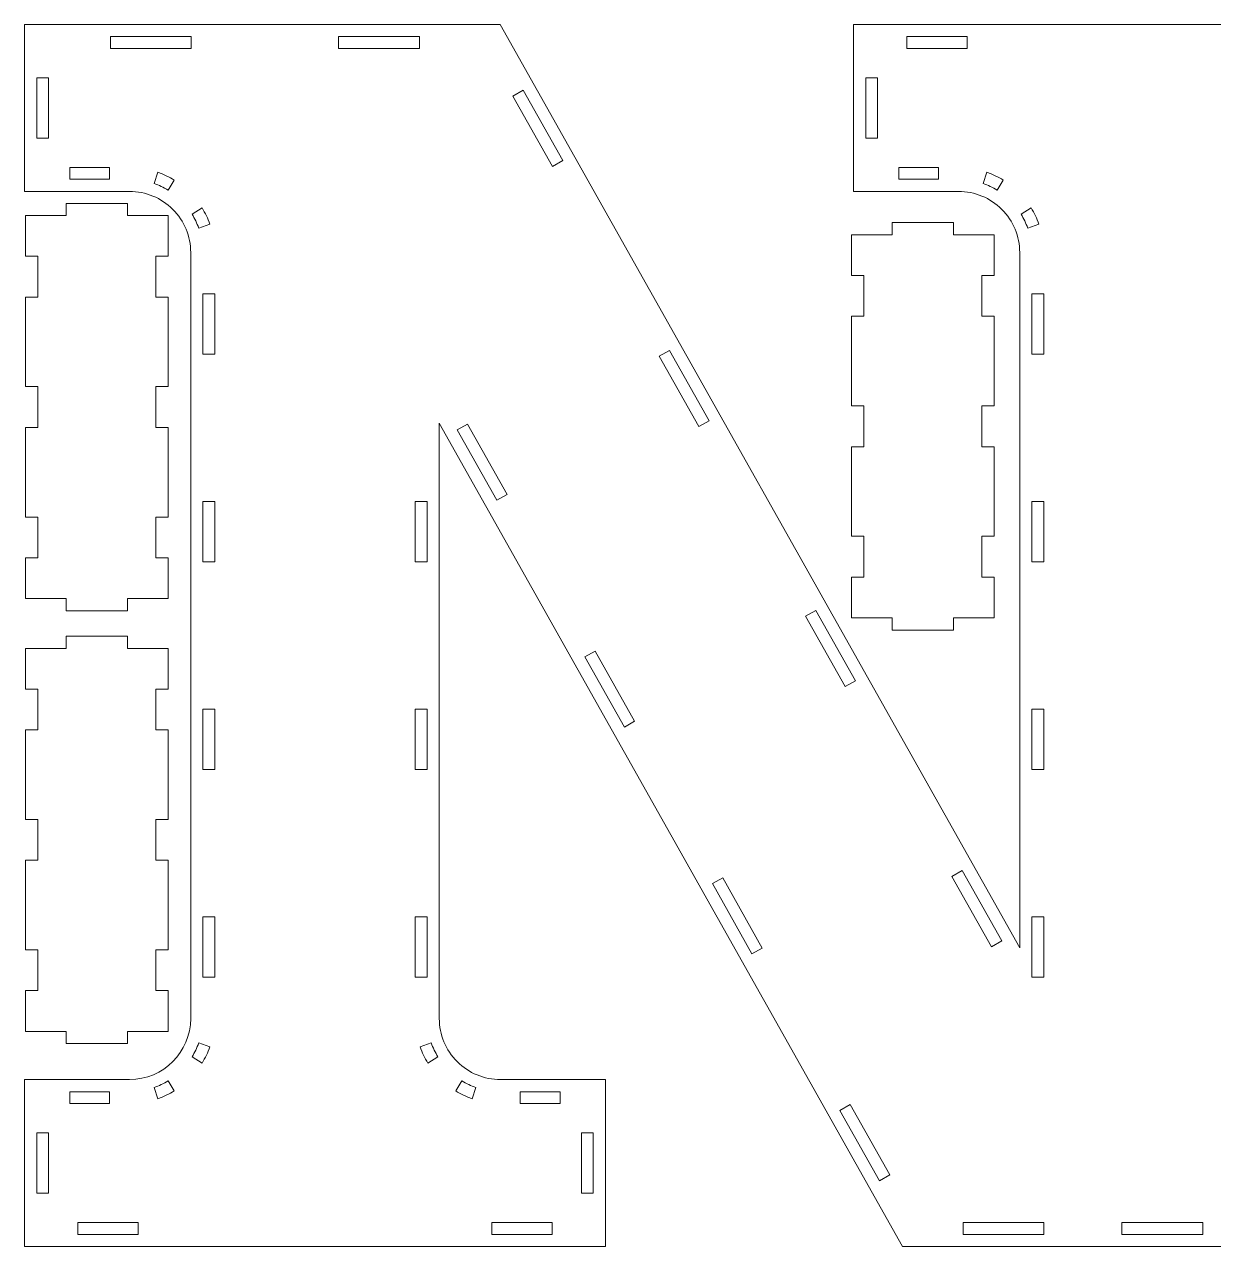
# Model space of a CAD drawing. Header units: millimetres. Extents: x -410 to 410, y -631 to 631.
# Drawn here: x -409.7 to -117.9, y -425.1 to -125.1 of the extents above; entities that cross this region are included whole.
import ezdxf

# ---------------------------------------------------------------- set-up
doc = ezdxf.new("R2010")
doc.units = ezdxf.units.MM
doc.header["$MEASUREMENT"] = 0
doc.layers.add('Camada 1', color=7, linetype='Continuous')

msp = doc.modelspace()

# ---------------------------------------------------------------- linework, layer by layer
at = {"layer": 'Camada 1', "color": 250, "lineweight": 20}
for points, knots in [([(-165.5, -351.7869), (-165.5, -351.7869), (-165.5, -181.1082), (-165.5, -181.1082), (-165.5, -181.1082), (-165.5, -177.1301), (-167.0805, -173.3146), (-169.8934, -170.5016), (-169.8934, -170.5016), (-172.7064, -167.6887), (-176.5219, -166.1082), (-180.5, -166.1082), (-180.5, -166.1082), (-180.5, -166.1082), (-206.29, -166.1082), (-206.29, -166.1082), (-206.29, -166.1082), (-206.29, -166.1082), (-206.29, -125.1082), (-206.29, -125.1082), (-206.29, -125.1082), (-206.29, -125.1082), (-63.71, -125.1082), (-63.71, -125.1082), (-63.71, -125.1082), (-63.71, -125.1082), (-63.71, -166.1082), (-63.71, -166.1082), (-63.71, -166.1082), (-63.71, -166.1082), (-89.5, -166.1082), (-89.5, -166.1082), (-89.5, -166.1082), (-93.4781, -166.1082), (-97.2936, -167.6887), (-100.1066, -170.5016), (-100.1066, -170.5016), (-102.9195, -173.3146), (-104.5, -177.1301), (-104.5, -181.1082), (-104.5, -181.1082), (-104.5, -181.1082), (-104.5, -425.1082), (-104.5, -425.1082), (-104.5, -425.1082), (-104.5, -425.1082), (-194.2549, -425.1082), (-194.2549, -425.1082), (-194.2549, -425.1082), (-194.2549, -425.1082), (-307.92, -222.955), (-307.92, -222.955), (-307.92, -222.955), (-307.92, -222.955), (-307.92, -369.1082), (-307.92, -369.1082), (-307.92, -369.1082), (-307.92, -373.0863), (-306.3395, -376.9018), (-303.5266, -379.7148), (-303.5266, -379.7148), (-300.7136, -382.5277), (-296.8981, -384.1082), (-292.92, -384.1082), (-292.92, -384.1082), (-292.92, -384.1082), (-267.13, -384.1082), (-267.13, -384.1082), (-267.13, -384.1082), (-267.13, -384.1082), (-267.13, -425.1082), (-267.13, -425.1082), (-267.13, -425.1082), (-267.13, -425.1082), (-409.71, -425.1082), (-409.71, -425.1082), (-409.71, -425.1082), (-409.71, -425.1082), (-409.71, -384.1082), (-409.71, -384.1082), (-409.71, -384.1082), (-409.71, -384.1082), (-383.92, -384.1082), (-383.92, -384.1082), (-383.92, -384.1082), (-375.6348, -384.1082), (-368.92, -377.3935), (-368.92, -369.1083), (-368.92, -369.1083), (-368.92, -369.1083), (-368.92, -181.1082), (-368.92, -181.1082), (-368.92, -181.1082), (-368.92, -177.1301), (-370.5005, -173.3146), (-373.3134, -170.5016), (-373.3134, -170.5016), (-376.1264, -167.6887), (-379.9419, -166.1082), (-383.92, -166.1082), (-383.92, -166.1082), (-383.92, -166.1082), (-409.71, -166.1082), (-409.71, -166.1082), (-409.71, -166.1082), (-409.71, -166.1082), (-409.71, -125.1082), (-409.71, -125.1082), (-409.71, -125.1082), (-409.71, -125.1082), (-292.9551, -125.1082), (-292.9551, -125.1082), (-292.9551, -125.1082), (-292.9551, -125.1082), (-165.5, -351.7869), (-165.5, -351.7869)], [0, 0, 0, 0, 0.03333333, 0.03333333, 0.03333333, 0.03333333, 0.06666667, 0.06666667, 0.06666667, 0.06666667, 0.1, 0.1, 0.1, 0.1, 0.13333333, 0.13333333, 0.13333333, 0.13333333, 0.16666667, 0.16666667, 0.16666667, 0.16666667, 0.2, 0.2, 0.2, 0.2, 0.23333333, 0.23333333, 0.23333333, 0.23333333, 0.26666667, 0.26666667, 0.26666667, 0.26666667, 0.3, 0.3, 0.3, 0.3, 0.33333333, 0.33333333, 0.33333333, 0.33333333, 0.36666667, 0.36666667, 0.36666667, 0.36666667, 0.4, 0.4, 0.4, 0.4, 0.43333333, 0.43333333, 0.43333333, 0.43333333, 0.46666667, 0.46666667, 0.46666667, 0.46666667, 0.5, 0.5, 0.5, 0.5, 0.53333333, 0.53333333, 0.53333333, 0.53333333, 0.56666667, 0.56666667, 0.56666667, 0.56666667, 0.6, 0.6, 0.6, 0.6, 0.63333333, 0.63333333, 0.63333333, 0.63333333, 0.66666667, 0.66666667, 0.66666667, 0.66666667, 0.7, 0.7, 0.7, 0.7, 0.73333333, 0.73333333, 0.73333333, 0.73333333, 0.76666667, 0.76666667, 0.76666667, 0.76666667, 0.8, 0.8, 0.8, 0.8, 0.83333333, 0.83333333, 0.83333333, 0.83333333, 0.86666667, 0.86666667, 0.86666667, 0.86666667, 0.9, 0.9, 0.9, 0.9, 0.93333333, 0.93333333, 0.93333333, 0.93333333, 1, 1, 1, 1]), ([(-388.6054, -128.1082), (-388.6054, -128.1082), (-388.6054, -131.0082), (-388.6054, -131.0082), (-388.6054, -131.0082), (-388.6054, -131.0082), (-368.8054, -131.0082), (-368.8054, -131.0082), (-368.8054, -131.0082), (-368.8054, -131.0082), (-368.8054, -128.1082), (-368.8054, -128.1082), (-368.8054, -128.1082), (-368.8054, -128.1082), (-388.6054, -128.1082), (-388.6054, -128.1082)], [0, 0, 0, 0, 0.2, 0.2, 0.2, 0.2, 0.4, 0.4, 0.4, 0.4, 0.6, 0.6, 0.6, 0.6, 1, 1, 1, 1]), ([(-332.61, -128.1082), (-332.61, -128.1082), (-332.61, -131.0082), (-332.61, -131.0082), (-332.61, -131.0082), (-332.61, -131.0082), (-312.81, -131.0082), (-312.81, -131.0082), (-312.81, -131.0082), (-312.81, -131.0082), (-312.81, -128.1082), (-312.81, -128.1082), (-312.81, -128.1082), (-312.81, -128.1082), (-332.61, -128.1082), (-332.61, -128.1082)], [0, 0, 0, 0, 0.2, 0.2, 0.2, 0.2, 0.4, 0.4, 0.4, 0.4, 0.6, 0.6, 0.6, 0.6, 1, 1, 1, 1]), ([(-193.19, -128.1082), (-193.19, -128.1082), (-193.19, -131.0082), (-193.19, -131.0082), (-193.19, -131.0082), (-193.19, -131.0082), (-178.39, -131.0082), (-178.39, -131.0082), (-178.39, -131.0082), (-178.39, -131.0082), (-178.39, -128.1082), (-178.39, -128.1082), (-178.39, -128.1082), (-178.39, -128.1082), (-193.19, -128.1082), (-193.19, -128.1082)], [0, 0, 0, 0, 0.2, 0.2, 0.2, 0.2, 0.4, 0.4, 0.4, 0.4, 0.6, 0.6, 0.6, 0.6, 1, 1, 1, 1]), ([(-406.71, -153.0082), (-406.71, -153.0082), (-403.8054, -153.0082), (-403.8054, -153.0082), (-403.8054, -153.0082), (-403.8054, -153.0082), (-403.8054, -138.2082), (-403.8054, -138.2082), (-403.8054, -138.2082), (-403.8054, -138.2082), (-406.71, -138.2082), (-406.71, -138.2082), (-406.71, -138.2082), (-406.71, -138.2082), (-406.71, -153.0082), (-406.71, -153.0082)], [0, 0, 0, 0, 0.2, 0.2, 0.2, 0.2, 0.4, 0.4, 0.4, 0.4, 0.6, 0.6, 0.6, 0.6, 1, 1, 1, 1]), ([(-203.29, -153.0082), (-203.29, -153.0082), (-200.39, -153.0082), (-200.39, -153.0082), (-200.39, -153.0082), (-200.39, -153.0082), (-200.39, -138.2082), (-200.39, -138.2082), (-200.39, -138.2082), (-200.39, -138.2082), (-203.29, -138.2082), (-203.29, -138.2082), (-203.29, -138.2082), (-203.29, -138.2082), (-203.29, -153.0082), (-203.29, -153.0082)], [0, 0, 0, 0, 0.2, 0.2, 0.2, 0.2, 0.4, 0.4, 0.4, 0.4, 0.6, 0.6, 0.6, 0.6, 1, 1, 1, 1]), ([(-287.3093, -141.2703), (-287.3093, -141.2703), (-289.8371, -142.6916), (-289.8371, -142.6916), (-289.8371, -142.6916), (-289.8371, -142.6916), (-280.1329, -159.9504), (-280.1329, -159.9504), (-280.1329, -159.9504), (-280.1329, -159.9504), (-277.6051, -158.5292), (-277.6051, -158.5292), (-277.6051, -158.5292), (-277.6051, -158.5292), (-287.3093, -141.2703), (-287.3093, -141.2703)], [0, 0, 0, 0, 0.2, 0.2, 0.2, 0.2, 0.4, 0.4, 0.4, 0.4, 0.6, 0.6, 0.6, 0.6, 1, 1, 1, 1]), ([(-388.8054, -163.1082), (-388.8054, -163.1082), (-388.8054, -160.2082), (-388.8054, -160.2082), (-388.8054, -160.2082), (-388.8054, -160.2082), (-398.6054, -160.2082), (-398.6054, -160.2082), (-398.6054, -160.2082), (-398.6054, -160.2082), (-398.6054, -163.1082), (-398.6054, -163.1082), (-398.6054, -163.1082), (-398.6054, -163.1082), (-388.8054, -163.1082), (-388.8054, -163.1082)], [0, 0, 0, 0, 0.2, 0.2, 0.2, 0.2, 0.4, 0.4, 0.4, 0.4, 0.6, 0.6, 0.6, 0.6, 1, 1, 1, 1]), ([(-374.4807, -165.7818), (-374.4807, -165.7818), (-372.9461, -163.321), (-372.9461, -163.321), (-372.9461, -163.321), (-374.2102, -162.5411), (-375.5559, -161.8973), (-376.9564, -161.4024), (-376.9564, -161.4024), (-376.9564, -161.4024), (-377.9096, -164.1416), (-377.9096, -164.1416), (-377.9096, -164.1416), (-376.7136, -164.5653), (-375.564, -165.1147), (-374.4807, -165.7818)], [0, 0, 0, 0, 0.2, 0.2, 0.2, 0.2, 0.4, 0.4, 0.4, 0.4, 0.6, 0.6, 0.6, 0.6, 1, 1, 1, 1]), ([(-185.3854, -163.1082), (-185.3854, -163.1082), (-185.3854, -160.2082), (-185.3854, -160.2082), (-185.3854, -160.2082), (-185.3854, -160.2082), (-195.1854, -160.2082), (-195.1854, -160.2082), (-195.1854, -160.2082), (-195.1854, -160.2082), (-195.1854, -163.1082), (-195.1854, -163.1082), (-195.1854, -163.1082), (-195.1854, -163.1082), (-185.3854, -163.1082), (-185.3854, -163.1082)], [0, 0, 0, 0, 0.2, 0.2, 0.2, 0.2, 0.4, 0.4, 0.4, 0.4, 0.6, 0.6, 0.6, 0.6, 1, 1, 1, 1]), ([(-171.0607, -165.7818), (-171.0607, -165.7818), (-169.5261, -163.321), (-169.5261, -163.321), (-169.5261, -163.321), (-170.7902, -162.5411), (-172.1359, -161.8973), (-173.5364, -161.4024), (-173.5364, -161.4024), (-173.5364, -161.4024), (-174.4896, -164.1416), (-174.4896, -164.1416), (-174.4896, -164.1416), (-173.2936, -164.5653), (-172.144, -165.1147), (-171.0607, -165.7818)], [0, 0, 0, 0, 0.2, 0.2, 0.2, 0.2, 0.4, 0.4, 0.4, 0.4, 0.6, 0.6, 0.6, 0.6, 1, 1, 1, 1]), ([(-374.4651, -172.0225), (-374.4651, -172.0225), (-384.4651, -172.0225), (-384.4651, -172.0225), (-384.4651, -172.0225), (-384.4651, -172.0225), (-384.4651, -169.0225), (-384.4651, -169.0225), (-384.4651, -169.0225), (-384.4651, -169.0225), (-399.4651, -169.0225), (-399.4651, -169.0225), (-399.4651, -169.0225), (-399.4651, -169.0225), (-399.4651, -172.0225), (-399.4651, -172.0225), (-399.4651, -172.0225), (-399.4651, -172.0225), (-409.4651, -172.0225), (-409.4651, -172.0225), (-409.4651, -172.0225), (-409.4651, -172.0225), (-409.4651, -182.0225), (-409.4651, -182.0225), (-409.4651, -182.0225), (-409.4651, -182.0225), (-406.4651, -182.0225), (-406.4651, -182.0225), (-406.4651, -182.0225), (-406.4651, -182.0225), (-406.4651, -192.0225), (-406.4651, -192.0225), (-406.4651, -192.0225), (-406.4651, -192.0225), (-409.4651, -192.0225), (-409.4651, -192.0225), (-409.4651, -192.0225), (-409.4651, -192.0225), (-409.4651, -214.0225), (-409.4651, -214.0225), (-409.4651, -214.0225), (-409.4651, -214.0225), (-406.4651, -214.0225), (-406.4651, -214.0225), (-406.4651, -214.0225), (-406.4651, -214.0225), (-406.4651, -224.0225), (-406.4651, -224.0225), (-406.4651, -224.0225), (-406.4651, -224.0225), (-409.4651, -224.0225), (-409.4651, -224.0225), (-409.4651, -224.0225), (-409.4651, -224.0225), (-409.4651, -246.0225), (-409.4651, -246.0225), (-409.4651, -246.0225), (-409.4651, -246.0225), (-406.4651, -246.0225), (-406.4651, -246.0225), (-406.4651, -246.0225), (-406.4651, -246.0225), (-406.4651, -256.0225), (-406.4651, -256.0225), (-406.4651, -256.0225), (-406.4651, -256.0225), (-409.4651, -256.0225), (-409.4651, -256.0225), (-409.4651, -256.0225), (-409.4651, -256.0225), (-409.4651, -266.0225), (-409.4651, -266.0225), (-409.4651, -266.0225), (-409.4651, -266.0225), (-399.4651, -266.0225), (-399.4651, -266.0225), (-399.4651, -266.0225), (-399.4651, -266.0225), (-399.4651, -269.0225), (-399.4651, -269.0225), (-399.4651, -269.0225), (-399.4651, -269.0225), (-384.4651, -269.0225), (-384.4651, -269.0225), (-384.4651, -269.0225), (-384.4651, -269.0225), (-384.4651, -266.0225), (-384.4651, -266.0225), (-384.4651, -266.0225), (-384.4651, -266.0225), (-374.4651, -266.0225), (-374.4651, -266.0225), (-374.4651, -266.0225), (-374.4651, -266.0225), (-374.4651, -256.0225), (-374.4651, -256.0225), (-374.4651, -256.0225), (-374.4651, -256.0225), (-377.4651, -256.0225), (-377.4651, -256.0225), (-377.4651, -256.0225), (-377.4651, -256.0225), (-377.4651, -246.0225), (-377.4651, -246.0225), (-377.4651, -246.0225), (-377.4651, -246.0225), (-374.4651, -246.0225), (-374.4651, -246.0225), (-374.4651, -246.0225), (-374.4651, -246.0225), (-374.4651, -224.0225), (-374.4651, -224.0225), (-374.4651, -224.0225), (-374.4651, -224.0225), (-377.4651, -224.0225), (-377.4651, -224.0225), (-377.4651, -224.0225), (-377.4651, -224.0225), (-377.4651, -214.0225), (-377.4651, -214.0225), (-377.4651, -214.0225), (-377.4651, -214.0225), (-374.4651, -214.0225), (-374.4651, -214.0225), (-374.4651, -214.0225), (-374.4651, -214.0225), (-374.4651, -192.0225), (-374.4651, -192.0225), (-374.4651, -192.0225), (-374.4651, -192.0225), (-377.4651, -192.0225), (-377.4651, -192.0225), (-377.4651, -192.0225), (-377.4651, -192.0225), (-377.4651, -182.0225), (-377.4651, -182.0225), (-377.4651, -182.0225), (-377.4651, -182.0225), (-374.4651, -182.0225), (-374.4651, -182.0225), (-374.4651, -182.0225), (-374.4651, -182.0225), (-374.4651, -172.0225), (-374.4651, -172.0225)], [0, 0, 0, 0, 0.02702703, 0.02702703, 0.02702703, 0.02702703, 0.05405405, 0.05405405, 0.05405405, 0.05405405, 0.08108108, 0.08108108, 0.08108108, 0.08108108, 0.10810811, 0.10810811, 0.10810811, 0.10810811, 0.13513514, 0.13513514, 0.13513514, 0.13513514, 0.16216216, 0.16216216, 0.16216216, 0.16216216, 0.18918919, 0.18918919, 0.18918919, 0.18918919, 0.21621622, 0.21621622, 0.21621622, 0.21621622, 0.24324324, 0.24324324, 0.24324324, 0.24324324, 0.27027027, 0.27027027, 0.27027027, 0.27027027, 0.2972973, 0.2972973, 0.2972973, 0.2972973, 0.32432432, 0.32432432, 0.32432432, 0.32432432, 0.35135135, 0.35135135, 0.35135135, 0.35135135, 0.37837838, 0.37837838, 0.37837838, 0.37837838, 0.40540541, 0.40540541, 0.40540541, 0.40540541, 0.43243243, 0.43243243, 0.43243243, 0.43243243, 0.45945946, 0.45945946, 0.45945946, 0.45945946, 0.48648649, 0.48648649, 0.48648649, 0.48648649, 0.51351351, 0.51351351, 0.51351351, 0.51351351, 0.54054054, 0.54054054, 0.54054054, 0.54054054, 0.56756757, 0.56756757, 0.56756757, 0.56756757, 0.59459459, 0.59459459, 0.59459459, 0.59459459, 0.62162162, 0.62162162, 0.62162162, 0.62162162, 0.64864865, 0.64864865, 0.64864865, 0.64864865, 0.67567568, 0.67567568, 0.67567568, 0.67567568, 0.7027027, 0.7027027, 0.7027027, 0.7027027, 0.72972973, 0.72972973, 0.72972973, 0.72972973, 0.75675676, 0.75675676, 0.75675676, 0.75675676, 0.78378378, 0.78378378, 0.78378378, 0.78378378, 0.81081081, 0.81081081, 0.81081081, 0.81081081, 0.83783784, 0.83783784, 0.83783784, 0.83783784, 0.86486486, 0.86486486, 0.86486486, 0.86486486, 0.89189189, 0.89189189, 0.89189189, 0.89189189, 0.91891892, 0.91891892, 0.91891892, 0.91891892, 0.94594595, 0.94594595, 0.94594595, 0.94594595, 1, 1, 1, 1]), ([(-366.9534, -175.0978), (-366.9534, -175.0978), (-364.2142, -174.1446), (-364.2142, -174.1446), (-364.2142, -174.1446), (-364.7091, -172.7441), (-365.3529, -171.3984), (-366.1328, -170.1343), (-366.1328, -170.1343), (-366.1328, -170.1343), (-368.5936, -171.6689), (-368.5936, -171.6689), (-368.5936, -171.6689), (-367.9265, -172.7522), (-367.3771, -173.9018), (-366.9534, -175.0978)], [0, 0, 0, 0, 0.2, 0.2, 0.2, 0.2, 0.4, 0.4, 0.4, 0.4, 0.6, 0.6, 0.6, 0.6, 1, 1, 1, 1]), ([(-163.5334, -175.0978), (-163.5334, -175.0978), (-160.7942, -174.1446), (-160.7942, -174.1446), (-160.7942, -174.1446), (-161.2891, -172.7441), (-161.9329, -171.3984), (-162.7128, -170.1343), (-162.7128, -170.1343), (-162.7128, -170.1343), (-165.1736, -171.6689), (-165.1736, -171.6689), (-165.1736, -171.6689), (-164.5065, -172.7522), (-163.9571, -173.9018), (-163.5334, -175.0978)], [0, 0, 0, 0, 0.2, 0.2, 0.2, 0.2, 0.4, 0.4, 0.4, 0.4, 0.6, 0.6, 0.6, 0.6, 1, 1, 1, 1]), ([(-171.7582, -176.7593), (-171.7582, -176.7593), (-181.7582, -176.7593), (-181.7582, -176.7593), (-181.7582, -176.7593), (-181.7582, -176.7593), (-181.7582, -173.7593), (-181.7582, -173.7593), (-181.7582, -173.7593), (-181.7582, -173.7593), (-196.7582, -173.7593), (-196.7582, -173.7593), (-196.7582, -173.7593), (-196.7582, -173.7593), (-196.7582, -176.7593), (-196.7582, -176.7593), (-196.7582, -176.7593), (-196.7582, -176.7593), (-206.7582, -176.7593), (-206.7582, -176.7593), (-206.7582, -176.7593), (-206.7582, -176.7593), (-206.7582, -186.7593), (-206.7582, -186.7593), (-206.7582, -186.7593), (-206.7582, -186.7593), (-203.7582, -186.7593), (-203.7582, -186.7593), (-203.7582, -186.7593), (-203.7582, -186.7593), (-203.7582, -196.7593), (-203.7582, -196.7593), (-203.7582, -196.7593), (-203.7582, -196.7593), (-206.7582, -196.7593), (-206.7582, -196.7593), (-206.7582, -196.7593), (-206.7582, -196.7593), (-206.7582, -218.7593), (-206.7582, -218.7593), (-206.7582, -218.7593), (-206.7582, -218.7593), (-203.7582, -218.7593), (-203.7582, -218.7593), (-203.7582, -218.7593), (-203.7582, -218.7593), (-203.7582, -228.7593), (-203.7582, -228.7593), (-203.7582, -228.7593), (-203.7582, -228.7593), (-206.7582, -228.7593), (-206.7582, -228.7593), (-206.7582, -228.7593), (-206.7582, -228.7593), (-206.7582, -250.7593), (-206.7582, -250.7593), (-206.7582, -250.7593), (-206.7582, -250.7593), (-203.7582, -250.7593), (-203.7582, -250.7593), (-203.7582, -250.7593), (-203.7582, -250.7593), (-203.7582, -260.7593), (-203.7582, -260.7593), (-203.7582, -260.7593), (-203.7582, -260.7593), (-206.7582, -260.7593), (-206.7582, -260.7593), (-206.7582, -260.7593), (-206.7582, -260.7593), (-206.7582, -270.7593), (-206.7582, -270.7593), (-206.7582, -270.7593), (-206.7582, -270.7593), (-196.7582, -270.7593), (-196.7582, -270.7593), (-196.7582, -270.7593), (-196.7582, -270.7593), (-196.7582, -273.7593), (-196.7582, -273.7593), (-196.7582, -273.7593), (-196.7582, -273.7593), (-181.7582, -273.7593), (-181.7582, -273.7593), (-181.7582, -273.7593), (-181.7582, -273.7593), (-181.7582, -270.7593), (-181.7582, -270.7593), (-181.7582, -270.7593), (-181.7582, -270.7593), (-171.7582, -270.7593), (-171.7582, -270.7593), (-171.7582, -270.7593), (-171.7582, -270.7593), (-171.7582, -260.7593), (-171.7582, -260.7593), (-171.7582, -260.7593), (-171.7582, -260.7593), (-174.7582, -260.7593), (-174.7582, -260.7593), (-174.7582, -260.7593), (-174.7582, -260.7593), (-174.7582, -250.7593), (-174.7582, -250.7593), (-174.7582, -250.7593), (-174.7582, -250.7593), (-171.7582, -250.7593), (-171.7582, -250.7593), (-171.7582, -250.7593), (-171.7582, -250.7593), (-171.7582, -228.7593), (-171.7582, -228.7593), (-171.7582, -228.7593), (-171.7582, -228.7593), (-174.7582, -228.7593), (-174.7582, -228.7593), (-174.7582, -228.7593), (-174.7582, -228.7593), (-174.7582, -218.7593), (-174.7582, -218.7593), (-174.7582, -218.7593), (-174.7582, -218.7593), (-171.7582, -218.7593), (-171.7582, -218.7593), (-171.7582, -218.7593), (-171.7582, -218.7593), (-171.7582, -196.7593), (-171.7582, -196.7593), (-171.7582, -196.7593), (-171.7582, -196.7593), (-174.7582, -196.7593), (-174.7582, -196.7593), (-174.7582, -196.7593), (-174.7582, -196.7593), (-174.7582, -186.7593), (-174.7582, -186.7593), (-174.7582, -186.7593), (-174.7582, -186.7593), (-171.7582, -186.7593), (-171.7582, -186.7593), (-171.7582, -186.7593), (-171.7582, -186.7593), (-171.7582, -176.7593), (-171.7582, -176.7593)], [0, 0, 0, 0, 0.02702703, 0.02702703, 0.02702703, 0.02702703, 0.05405405, 0.05405405, 0.05405405, 0.05405405, 0.08108108, 0.08108108, 0.08108108, 0.08108108, 0.10810811, 0.10810811, 0.10810811, 0.10810811, 0.13513514, 0.13513514, 0.13513514, 0.13513514, 0.16216216, 0.16216216, 0.16216216, 0.16216216, 0.18918919, 0.18918919, 0.18918919, 0.18918919, 0.21621622, 0.21621622, 0.21621622, 0.21621622, 0.24324324, 0.24324324, 0.24324324, 0.24324324, 0.27027027, 0.27027027, 0.27027027, 0.27027027, 0.2972973, 0.2972973, 0.2972973, 0.2972973, 0.32432432, 0.32432432, 0.32432432, 0.32432432, 0.35135135, 0.35135135, 0.35135135, 0.35135135, 0.37837838, 0.37837838, 0.37837838, 0.37837838, 0.40540541, 0.40540541, 0.40540541, 0.40540541, 0.43243243, 0.43243243, 0.43243243, 0.43243243, 0.45945946, 0.45945946, 0.45945946, 0.45945946, 0.48648649, 0.48648649, 0.48648649, 0.48648649, 0.51351351, 0.51351351, 0.51351351, 0.51351351, 0.54054054, 0.54054054, 0.54054054, 0.54054054, 0.56756757, 0.56756757, 0.56756757, 0.56756757, 0.59459459, 0.59459459, 0.59459459, 0.59459459, 0.62162162, 0.62162162, 0.62162162, 0.62162162, 0.64864865, 0.64864865, 0.64864865, 0.64864865, 0.67567568, 0.67567568, 0.67567568, 0.67567568, 0.7027027, 0.7027027, 0.7027027, 0.7027027, 0.72972973, 0.72972973, 0.72972973, 0.72972973, 0.75675676, 0.75675676, 0.75675676, 0.75675676, 0.78378378, 0.78378378, 0.78378378, 0.78378378, 0.81081081, 0.81081081, 0.81081081, 0.81081081, 0.83783784, 0.83783784, 0.83783784, 0.83783784, 0.86486486, 0.86486486, 0.86486486, 0.86486486, 0.89189189, 0.89189189, 0.89189189, 0.89189189, 0.91891892, 0.91891892, 0.91891892, 0.91891892, 0.94594595, 0.94594595, 0.94594595, 0.94594595, 1, 1, 1, 1]), ([(-365.92, -206.0082), (-365.92, -206.0082), (-363.02, -206.0082), (-363.02, -206.0082), (-363.02, -206.0082), (-363.02, -206.0082), (-363.02, -191.2082), (-363.02, -191.2082), (-363.02, -191.2082), (-363.02, -191.2082), (-365.92, -191.2082), (-365.92, -191.2082), (-365.92, -191.2082), (-365.92, -191.2082), (-365.92, -206.0082), (-365.92, -206.0082)], [0, 0, 0, 0, 0.2, 0.2, 0.2, 0.2, 0.4, 0.4, 0.4, 0.4, 0.6, 0.6, 0.6, 0.6, 1, 1, 1, 1]), ([(-162.5, -206.0082), (-162.5, -206.0082), (-159.6, -206.0082), (-159.6, -206.0082), (-159.6, -206.0082), (-159.6, -206.0082), (-159.6, -191.2082), (-159.6, -191.2082), (-159.6, -191.2082), (-159.6, -191.2082), (-162.5, -191.2082), (-162.5, -191.2082), (-162.5, -191.2082), (-162.5, -191.2082), (-162.5, -206.0082), (-162.5, -206.0082)], [0, 0, 0, 0, 0.2, 0.2, 0.2, 0.2, 0.4, 0.4, 0.4, 0.4, 0.6, 0.6, 0.6, 0.6, 1, 1, 1, 1]), ([(-251.4078, -205.1211), (-251.4078, -205.1211), (-253.9356, -206.5424), (-253.9356, -206.5424), (-253.9356, -206.5424), (-253.9356, -206.5424), (-244.2314, -223.8012), (-244.2314, -223.8012), (-244.2314, -223.8012), (-244.2314, -223.8012), (-241.7036, -222.3799), (-241.7036, -222.3799), (-241.7036, -222.3799), (-241.7036, -222.3799), (-251.4078, -205.1211), (-251.4078, -205.1211)], [0, 0, 0, 0, 0.2, 0.2, 0.2, 0.2, 0.4, 0.4, 0.4, 0.4, 0.6, 0.6, 0.6, 0.6, 1, 1, 1, 1]), ([(-293.8152, -241.9193), (-293.8152, -241.9193), (-291.2874, -240.498), (-291.2874, -240.498), (-291.2874, -240.498), (-291.2874, -240.498), (-300.9916, -223.2392), (-300.9916, -223.2392), (-300.9916, -223.2392), (-300.9916, -223.2392), (-303.5193, -224.6605), (-303.5193, -224.6605), (-303.5193, -224.6605), (-303.5193, -224.6605), (-293.8152, -241.9193), (-293.8152, -241.9193)], [0, 0, 0, 0, 0.2, 0.2, 0.2, 0.2, 0.4, 0.4, 0.4, 0.4, 0.6, 0.6, 0.6, 0.6, 1, 1, 1, 1]), ([(-365.92, -257.0082), (-365.92, -257.0082), (-363.02, -257.0082), (-363.02, -257.0082), (-363.02, -257.0082), (-363.02, -257.0082), (-363.02, -242.2082), (-363.02, -242.2082), (-363.02, -242.2082), (-363.02, -242.2082), (-365.92, -242.2082), (-365.92, -242.2082), (-365.92, -242.2082), (-365.92, -242.2082), (-365.92, -257.0082), (-365.92, -257.0082)], [0, 0, 0, 0, 0.2, 0.2, 0.2, 0.2, 0.4, 0.4, 0.4, 0.4, 0.6, 0.6, 0.6, 0.6, 1, 1, 1, 1]), ([(-310.92, -242.2082), (-310.92, -242.2082), (-313.82, -242.2082), (-313.82, -242.2082), (-313.82, -242.2082), (-313.82, -242.2082), (-313.82, -257.0082), (-313.82, -257.0082), (-313.82, -257.0082), (-313.82, -257.0082), (-310.92, -257.0082), (-310.92, -257.0082), (-310.92, -257.0082), (-310.92, -257.0082), (-310.92, -242.2082), (-310.92, -242.2082)], [0, 0, 0, 0, 0.2, 0.2, 0.2, 0.2, 0.4, 0.4, 0.4, 0.4, 0.6, 0.6, 0.6, 0.6, 1, 1, 1, 1]), ([(-162.5, -257.0082), (-162.5, -257.0082), (-159.6, -257.0082), (-159.6, -257.0082), (-159.6, -257.0082), (-159.6, -257.0082), (-159.6, -242.2082), (-159.6, -242.2082), (-159.6, -242.2082), (-159.6, -242.2082), (-162.5, -242.2082), (-162.5, -242.2082), (-162.5, -242.2082), (-162.5, -242.2082), (-162.5, -257.0082), (-162.5, -257.0082)], [0, 0, 0, 0, 0.2, 0.2, 0.2, 0.2, 0.4, 0.4, 0.4, 0.4, 0.6, 0.6, 0.6, 0.6, 1, 1, 1, 1]), ([(-215.5063, -268.9718), (-215.5063, -268.9718), (-218.0341, -270.3932), (-218.0341, -270.3932), (-218.0341, -270.3932), (-218.0341, -270.3932), (-208.3299, -287.652), (-208.3299, -287.652), (-208.3299, -287.652), (-208.3299, -287.652), (-205.8022, -286.2307), (-205.8022, -286.2307), (-205.8022, -286.2307), (-205.8022, -286.2307), (-215.5063, -268.9718), (-215.5063, -268.9718)], [0, 0, 0, 0, 0.2, 0.2, 0.2, 0.2, 0.4, 0.4, 0.4, 0.4, 0.6, 0.6, 0.6, 0.6, 1, 1, 1, 1]), ([(-374.4651, -278.2792), (-374.4651, -278.2792), (-384.4651, -278.2792), (-384.4651, -278.2792), (-384.4651, -278.2792), (-384.4651, -278.2792), (-384.4651, -275.2792), (-384.4651, -275.2792), (-384.4651, -275.2792), (-384.4651, -275.2792), (-399.4651, -275.2792), (-399.4651, -275.2792), (-399.4651, -275.2792), (-399.4651, -275.2792), (-399.4651, -278.2792), (-399.4651, -278.2792), (-399.4651, -278.2792), (-399.4651, -278.2792), (-409.4651, -278.2792), (-409.4651, -278.2792), (-409.4651, -278.2792), (-409.4651, -278.2792), (-409.4651, -288.2792), (-409.4651, -288.2792), (-409.4651, -288.2792), (-409.4651, -288.2792), (-406.4651, -288.2792), (-406.4651, -288.2792), (-406.4651, -288.2792), (-406.4651, -288.2792), (-406.4651, -298.2792), (-406.4651, -298.2792), (-406.4651, -298.2792), (-406.4651, -298.2792), (-409.4651, -298.2792), (-409.4651, -298.2792), (-409.4651, -298.2792), (-409.4651, -298.2792), (-409.4651, -320.2792), (-409.4651, -320.2792), (-409.4651, -320.2792), (-409.4651, -320.2792), (-406.4651, -320.2792), (-406.4651, -320.2792), (-406.4651, -320.2792), (-406.4651, -320.2792), (-406.4651, -330.2792), (-406.4651, -330.2792), (-406.4651, -330.2792), (-406.4651, -330.2792), (-409.4651, -330.2792), (-409.4651, -330.2792), (-409.4651, -330.2792), (-409.4651, -330.2792), (-409.4651, -352.2792), (-409.4651, -352.2792), (-409.4651, -352.2792), (-409.4651, -352.2792), (-406.4651, -352.2792), (-406.4651, -352.2792), (-406.4651, -352.2792), (-406.4651, -352.2792), (-406.4651, -362.2792), (-406.4651, -362.2792), (-406.4651, -362.2792), (-406.4651, -362.2792), (-409.4651, -362.2792), (-409.4651, -362.2792), (-409.4651, -362.2792), (-409.4651, -362.2792), (-409.4651, -372.2792), (-409.4651, -372.2792), (-409.4651, -372.2792), (-409.4651, -372.2792), (-399.4651, -372.2792), (-399.4651, -372.2792), (-399.4651, -372.2792), (-399.4651, -372.2792), (-399.4651, -375.2792), (-399.4651, -375.2792), (-399.4651, -375.2792), (-399.4651, -375.2792), (-384.4651, -375.2792), (-384.4651, -375.2792), (-384.4651, -375.2792), (-384.4651, -375.2792), (-384.4651, -372.2792), (-384.4651, -372.2792), (-384.4651, -372.2792), (-384.4651, -372.2792), (-374.4651, -372.2792), (-374.4651, -372.2792), (-374.4651, -372.2792), (-374.4651, -372.2792), (-374.4651, -362.2792), (-374.4651, -362.2792), (-374.4651, -362.2792), (-374.4651, -362.2792), (-377.4651, -362.2792), (-377.4651, -362.2792), (-377.4651, -362.2792), (-377.4651, -362.2792), (-377.4651, -352.2792), (-377.4651, -352.2792), (-377.4651, -352.2792), (-377.4651, -352.2792), (-374.4651, -352.2792), (-374.4651, -352.2792), (-374.4651, -352.2792), (-374.4651, -352.2792), (-374.4651, -330.2792), (-374.4651, -330.2792), (-374.4651, -330.2792), (-374.4651, -330.2792), (-377.4651, -330.2792), (-377.4651, -330.2792), (-377.4651, -330.2792), (-377.4651, -330.2792), (-377.4651, -320.2792), (-377.4651, -320.2792), (-377.4651, -320.2792), (-377.4651, -320.2792), (-374.4651, -320.2792), (-374.4651, -320.2792), (-374.4651, -320.2792), (-374.4651, -320.2792), (-374.4651, -298.2792), (-374.4651, -298.2792), (-374.4651, -298.2792), (-374.4651, -298.2792), (-377.4651, -298.2792), (-377.4651, -298.2792), (-377.4651, -298.2792), (-377.4651, -298.2792), (-377.4651, -288.2792), (-377.4651, -288.2792), (-377.4651, -288.2792), (-377.4651, -288.2792), (-374.4651, -288.2792), (-374.4651, -288.2792), (-374.4651, -288.2792), (-374.4651, -288.2792), (-374.4651, -278.2792), (-374.4651, -278.2792)], [0, 0, 0, 0, 0.02702703, 0.02702703, 0.02702703, 0.02702703, 0.05405405, 0.05405405, 0.05405405, 0.05405405, 0.08108108, 0.08108108, 0.08108108, 0.08108108, 0.10810811, 0.10810811, 0.10810811, 0.10810811, 0.13513514, 0.13513514, 0.13513514, 0.13513514, 0.16216216, 0.16216216, 0.16216216, 0.16216216, 0.18918919, 0.18918919, 0.18918919, 0.18918919, 0.21621622, 0.21621622, 0.21621622, 0.21621622, 0.24324324, 0.24324324, 0.24324324, 0.24324324, 0.27027027, 0.27027027, 0.27027027, 0.27027027, 0.2972973, 0.2972973, 0.2972973, 0.2972973, 0.32432432, 0.32432432, 0.32432432, 0.32432432, 0.35135135, 0.35135135, 0.35135135, 0.35135135, 0.37837838, 0.37837838, 0.37837838, 0.37837838, 0.40540541, 0.40540541, 0.40540541, 0.40540541, 0.43243243, 0.43243243, 0.43243243, 0.43243243, 0.45945946, 0.45945946, 0.45945946, 0.45945946, 0.48648649, 0.48648649, 0.48648649, 0.48648649, 0.51351351, 0.51351351, 0.51351351, 0.51351351, 0.54054054, 0.54054054, 0.54054054, 0.54054054, 0.56756757, 0.56756757, 0.56756757, 0.56756757, 0.59459459, 0.59459459, 0.59459459, 0.59459459, 0.62162162, 0.62162162, 0.62162162, 0.62162162, 0.64864865, 0.64864865, 0.64864865, 0.64864865, 0.67567568, 0.67567568, 0.67567568, 0.67567568, 0.7027027, 0.7027027, 0.7027027, 0.7027027, 0.72972973, 0.72972973, 0.72972973, 0.72972973, 0.75675676, 0.75675676, 0.75675676, 0.75675676, 0.78378378, 0.78378378, 0.78378378, 0.78378378, 0.81081081, 0.81081081, 0.81081081, 0.81081081, 0.83783784, 0.83783784, 0.83783784, 0.83783784, 0.86486486, 0.86486486, 0.86486486, 0.86486486, 0.89189189, 0.89189189, 0.89189189, 0.89189189, 0.91891892, 0.91891892, 0.91891892, 0.91891892, 0.94594595, 0.94594595, 0.94594595, 0.94594595, 1, 1, 1, 1]), ([(-262.5103, -297.5949), (-262.5103, -297.5949), (-259.9825, -296.1736), (-259.9825, -296.1736), (-259.9825, -296.1736), (-259.9825, -296.1736), (-269.6867, -278.9148), (-269.6867, -278.9148), (-269.6867, -278.9148), (-269.6867, -278.9148), (-272.2145, -280.3361), (-272.2145, -280.3361), (-272.2145, -280.3361), (-272.2145, -280.3361), (-262.5103, -297.5949), (-262.5103, -297.5949)], [0, 0, 0, 0, 0.2, 0.2, 0.2, 0.2, 0.4, 0.4, 0.4, 0.4, 0.6, 0.6, 0.6, 0.6, 1, 1, 1, 1]), ([(-365.92, -308.0082), (-365.92, -308.0082), (-363.02, -308.0082), (-363.02, -308.0082), (-363.02, -308.0082), (-363.02, -308.0082), (-363.02, -293.2082), (-363.02, -293.2082), (-363.02, -293.2082), (-363.02, -293.2082), (-365.92, -293.2082), (-365.92, -293.2082), (-365.92, -293.2082), (-365.92, -293.2082), (-365.92, -308.0082), (-365.92, -308.0082)], [0, 0, 0, 0, 0.2, 0.2, 0.2, 0.2, 0.4, 0.4, 0.4, 0.4, 0.6, 0.6, 0.6, 0.6, 1, 1, 1, 1]), ([(-310.92, -293.2082), (-310.92, -293.2082), (-313.82, -293.2082), (-313.82, -293.2082), (-313.82, -293.2082), (-313.82, -293.2082), (-313.82, -308.0082), (-313.82, -308.0082), (-313.82, -308.0082), (-313.82, -308.0082), (-310.92, -308.0082), (-310.92, -308.0082), (-310.92, -308.0082), (-310.92, -308.0082), (-310.92, -293.2082), (-310.92, -293.2082)], [0, 0, 0, 0, 0.2, 0.2, 0.2, 0.2, 0.4, 0.4, 0.4, 0.4, 0.6, 0.6, 0.6, 0.6, 1, 1, 1, 1]), ([(-162.5, -308.0082), (-162.5, -308.0082), (-159.6, -308.0082), (-159.6, -308.0082), (-159.6, -308.0082), (-159.6, -308.0082), (-159.6, -293.2082), (-159.6, -293.2082), (-159.6, -293.2082), (-159.6, -293.2082), (-162.5, -293.2082), (-162.5, -293.2082), (-162.5, -293.2082), (-162.5, -293.2082), (-162.5, -308.0082), (-162.5, -308.0082)], [0, 0, 0, 0, 0.2, 0.2, 0.2, 0.2, 0.4, 0.4, 0.4, 0.4, 0.6, 0.6, 0.6, 0.6, 1, 1, 1, 1]), ([(-179.6048, -332.8226), (-179.6048, -332.8226), (-182.1326, -334.2439), (-182.1326, -334.2439), (-182.1326, -334.2439), (-182.1326, -334.2439), (-172.4284, -351.5027), (-172.4284, -351.5027), (-172.4284, -351.5027), (-172.4284, -351.5027), (-169.9007, -350.0814), (-169.9007, -350.0814), (-169.9007, -350.0814), (-169.9007, -350.0814), (-179.6048, -332.8226), (-179.6048, -332.8226)], [0, 0, 0, 0, 0.2, 0.2, 0.2, 0.2, 0.4, 0.4, 0.4, 0.4, 0.6, 0.6, 0.6, 0.6, 1, 1, 1, 1]), ([(-231.2055, -353.2705), (-231.2055, -353.2705), (-228.6777, -351.8492), (-228.6777, -351.8492), (-228.6777, -351.8492), (-228.6777, -351.8492), (-238.3819, -334.5904), (-238.3819, -334.5904), (-238.3819, -334.5904), (-238.3819, -334.5904), (-240.9097, -336.0117), (-240.9097, -336.0117), (-240.9097, -336.0117), (-240.9097, -336.0117), (-231.2055, -353.2705), (-231.2055, -353.2705)], [0, 0, 0, 0, 0.2, 0.2, 0.2, 0.2, 0.4, 0.4, 0.4, 0.4, 0.6, 0.6, 0.6, 0.6, 1, 1, 1, 1]), ([(-365.92, -359.0082), (-365.92, -359.0082), (-363.02, -359.0082), (-363.02, -359.0082), (-363.02, -359.0082), (-363.02, -359.0082), (-363.02, -344.2082), (-363.02, -344.2082), (-363.02, -344.2082), (-363.02, -344.2082), (-365.92, -344.2082), (-365.92, -344.2082), (-365.92, -344.2082), (-365.92, -344.2082), (-365.92, -359.0082), (-365.92, -359.0082)], [0, 0, 0, 0, 0.2, 0.2, 0.2, 0.2, 0.4, 0.4, 0.4, 0.4, 0.6, 0.6, 0.6, 0.6, 1, 1, 1, 1]), ([(-310.92, -344.2082), (-310.92, -344.2082), (-313.82, -344.2082), (-313.82, -344.2082), (-313.82, -344.2082), (-313.82, -344.2082), (-313.82, -359.0082), (-313.82, -359.0082), (-313.82, -359.0082), (-313.82, -359.0082), (-310.92, -359.0082), (-310.92, -359.0082), (-310.92, -359.0082), (-310.92, -359.0082), (-310.92, -344.2082), (-310.92, -344.2082)], [0, 0, 0, 0, 0.2, 0.2, 0.2, 0.2, 0.4, 0.4, 0.4, 0.4, 0.6, 0.6, 0.6, 0.6, 1, 1, 1, 1]), ([(-162.5, -359.0082), (-162.5, -359.0082), (-159.6, -359.0082), (-159.6, -359.0082), (-159.6, -359.0082), (-159.6, -359.0082), (-159.6, -344.2082), (-159.6, -344.2082), (-159.6, -344.2082), (-159.6, -344.2082), (-162.5, -344.2082), (-162.5, -344.2082), (-162.5, -344.2082), (-162.5, -344.2082), (-162.5, -359.0082), (-162.5, -359.0082)], [0, 0, 0, 0, 0.2, 0.2, 0.2, 0.2, 0.4, 0.4, 0.4, 0.4, 0.6, 0.6, 0.6, 0.6, 1, 1, 1, 1]), ([(-368.5924, -378.5483), (-368.5924, -378.5483), (-366.1328, -380.0821), (-366.1328, -380.0821), (-366.1328, -380.0821), (-365.3529, -378.818), (-364.7091, -377.4723), (-364.2142, -376.0718), (-364.2142, -376.0718), (-364.2142, -376.0718), (-366.9498, -375.1198), (-366.9498, -375.1198), (-366.9498, -375.1198), (-367.3777, -376.3269), (-367.93, -377.4752), (-368.5924, -378.5483)], [0, 0, 0, 0, 0.2, 0.2, 0.2, 0.2, 0.4, 0.4, 0.4, 0.4, 0.6, 0.6, 0.6, 0.6, 1, 1, 1, 1]), ([(-309.8866, -375.1186), (-309.8866, -375.1186), (-312.6258, -376.0718), (-312.6258, -376.0718), (-312.6258, -376.0718), (-312.1309, -377.4723), (-311.4871, -378.818), (-310.7072, -380.0821), (-310.7072, -380.0821), (-310.7072, -380.0821), (-308.2464, -378.5475), (-308.2464, -378.5475), (-308.2464, -378.5475), (-308.9135, -377.4642), (-309.4629, -376.3146), (-309.8866, -375.1186)], [0, 0, 0, 0, 0.2, 0.2, 0.2, 0.2, 0.4, 0.4, 0.4, 0.4, 0.6, 0.6, 0.6, 0.6, 1, 1, 1, 1]), ([(-377.9083, -386.0785), (-377.9083, -386.0785), (-376.9564, -388.814), (-376.9564, -388.814), (-376.9564, -388.814), (-375.5559, -388.3191), (-374.2102, -387.6753), (-372.9461, -386.8954), (-372.9461, -386.8954), (-372.9461, -386.8954), (-374.4799, -384.4358), (-374.4799, -384.4358), (-374.4799, -384.4358), (-375.5531, -385.0981), (-376.7011, -385.6508), (-377.9083, -386.0785)], [0, 0, 0, 0, 0.2, 0.2, 0.2, 0.2, 0.4, 0.4, 0.4, 0.4, 0.6, 0.6, 0.6, 0.6, 1, 1, 1, 1]), ([(-302.3593, -384.4346), (-302.3593, -384.4346), (-303.8939, -386.8954), (-303.8939, -386.8954), (-303.8939, -386.8954), (-302.6298, -387.6753), (-301.2841, -388.3191), (-299.8836, -388.814), (-299.8836, -388.814), (-299.8836, -388.814), (-298.9304, -386.0748), (-298.9304, -386.0748), (-298.9304, -386.0748), (-300.1264, -385.6511), (-301.276, -385.1017), (-302.3593, -384.4346)], [0, 0, 0, 0, 0.2, 0.2, 0.2, 0.2, 0.4, 0.4, 0.4, 0.4, 0.6, 0.6, 0.6, 0.6, 1, 1, 1, 1]), ([(-398.6054, -387.1082), (-398.6054, -387.1082), (-398.6054, -390.0082), (-398.6054, -390.0082), (-398.6054, -390.0082), (-398.6054, -390.0082), (-388.8054, -390.0082), (-388.8054, -390.0082), (-388.8054, -390.0082), (-388.8054, -390.0082), (-388.8054, -387.1082), (-388.8054, -387.1082), (-388.8054, -387.1082), (-388.8054, -387.1082), (-398.6054, -387.1082), (-398.6054, -387.1082)], [0, 0, 0, 0, 0.2, 0.2, 0.2, 0.2, 0.4, 0.4, 0.4, 0.4, 0.6, 0.6, 0.6, 0.6, 1, 1, 1, 1]), ([(-288.0346, -387.1082), (-288.0346, -387.1082), (-288.0346, -390.0082), (-288.0346, -390.0082), (-288.0346, -390.0082), (-288.0346, -390.0082), (-278.2346, -390.0082), (-278.2346, -390.0082), (-278.2346, -390.0082), (-278.2346, -390.0082), (-278.2346, -387.1082), (-278.2346, -387.1082), (-278.2346, -387.1082), (-278.2346, -387.1082), (-288.0346, -387.1082), (-288.0346, -387.1082)], [0, 0, 0, 0, 0.2, 0.2, 0.2, 0.2, 0.4, 0.4, 0.4, 0.4, 0.6, 0.6, 0.6, 0.6, 1, 1, 1, 1]), ([(-199.9007, -408.9461), (-199.9007, -408.9461), (-197.3729, -407.5248), (-197.3729, -407.5248), (-197.3729, -407.5248), (-197.3729, -407.5248), (-207.0771, -390.266), (-207.0771, -390.266), (-207.0771, -390.266), (-207.0771, -390.266), (-209.6049, -391.6872), (-209.6049, -391.6872), (-209.6049, -391.6872), (-209.6049, -391.6872), (-199.9007, -408.9461), (-199.9007, -408.9461)], [0, 0, 0, 0, 0.2, 0.2, 0.2, 0.2, 0.4, 0.4, 0.4, 0.4, 0.6, 0.6, 0.6, 0.6, 1, 1, 1, 1]), ([(-403.8054, -412.0082), (-403.8054, -412.0082), (-403.8054, -397.2082), (-403.8054, -397.2082), (-403.8054, -397.2082), (-403.8054, -397.2082), (-406.71, -397.2082), (-406.71, -397.2082), (-406.71, -397.2082), (-406.71, -397.2082), (-406.71, -412.0082), (-406.71, -412.0082), (-406.71, -412.0082), (-406.71, -412.0082), (-403.8054, -412.0082), (-403.8054, -412.0082)], [0, 0, 0, 0, 0.2, 0.2, 0.2, 0.2, 0.4, 0.4, 0.4, 0.4, 0.6, 0.6, 0.6, 0.6, 1, 1, 1, 1]), ([(-270.13, -397.2082), (-270.13, -397.2082), (-273.03, -397.2082), (-273.03, -397.2082), (-273.03, -397.2082), (-273.03, -397.2082), (-273.03, -412.0082), (-273.03, -412.0082), (-273.03, -412.0082), (-273.03, -412.0082), (-270.13, -412.0082), (-270.13, -412.0082), (-270.13, -412.0082), (-270.13, -412.0082), (-270.13, -397.2082), (-270.13, -397.2082)], [0, 0, 0, 0, 0.2, 0.2, 0.2, 0.2, 0.4, 0.4, 0.4, 0.4, 0.6, 0.6, 0.6, 0.6, 1, 1, 1, 1]), ([(-381.8054, -422.1082), (-381.8054, -422.1082), (-381.8054, -419.2082), (-381.8054, -419.2082), (-381.8054, -419.2082), (-381.8054, -419.2082), (-396.6054, -419.2082), (-396.6054, -419.2082), (-396.6054, -419.2082), (-396.6054, -419.2082), (-396.6054, -422.1082), (-396.6054, -422.1082), (-396.6054, -422.1082), (-396.6054, -422.1082), (-381.8054, -422.1082), (-381.8054, -422.1082)], [0, 0, 0, 0, 0.2, 0.2, 0.2, 0.2, 0.4, 0.4, 0.4, 0.4, 0.6, 0.6, 0.6, 0.6, 1, 1, 1, 1]), ([(-280.2254, -422.1082), (-280.2254, -422.1082), (-280.2254, -419.2082), (-280.2254, -419.2082), (-280.2254, -419.2082), (-280.2254, -419.2082), (-295.0254, -419.2082), (-295.0254, -419.2082), (-295.0254, -419.2082), (-295.0254, -419.2082), (-295.0254, -422.1082), (-295.0254, -422.1082), (-295.0254, -422.1082), (-295.0254, -422.1082), (-280.2254, -422.1082), (-280.2254, -422.1082)], [0, 0, 0, 0, 0.2, 0.2, 0.2, 0.2, 0.4, 0.4, 0.4, 0.4, 0.6, 0.6, 0.6, 0.6, 1, 1, 1, 1]), ([(-159.6, -422.1082), (-159.6, -422.1082), (-159.6, -419.2082), (-159.6, -419.2082), (-159.6, -419.2082), (-159.6, -419.2082), (-179.4, -419.2082), (-179.4, -419.2082), (-179.4, -419.2082), (-179.4, -419.2082), (-179.4, -422.1082), (-179.4, -422.1082), (-179.4, -422.1082), (-179.4, -422.1082), (-159.6, -422.1082), (-159.6, -422.1082)], [0, 0, 0, 0, 0.2, 0.2, 0.2, 0.2, 0.4, 0.4, 0.4, 0.4, 0.6, 0.6, 0.6, 0.6, 1, 1, 1, 1]), ([(-120.6, -422.1082), (-120.6, -422.1082), (-120.6, -419.2082), (-120.6, -419.2082), (-120.6, -419.2082), (-120.6, -419.2082), (-140.4, -419.2082), (-140.4, -419.2082), (-140.4, -419.2082), (-140.4, -419.2082), (-140.4, -422.1082), (-140.4, -422.1082), (-140.4, -422.1082), (-140.4, -422.1082), (-120.6, -422.1082), (-120.6, -422.1082)], [0, 0, 0, 0, 0.2, 0.2, 0.2, 0.2, 0.4, 0.4, 0.4, 0.4, 0.6, 0.6, 0.6, 0.6, 1, 1, 1, 1])]:
    msp.add_open_spline(points, degree=3, knots=knots, dxfattribs=at)

doc.saveas('drawing.dxf')
